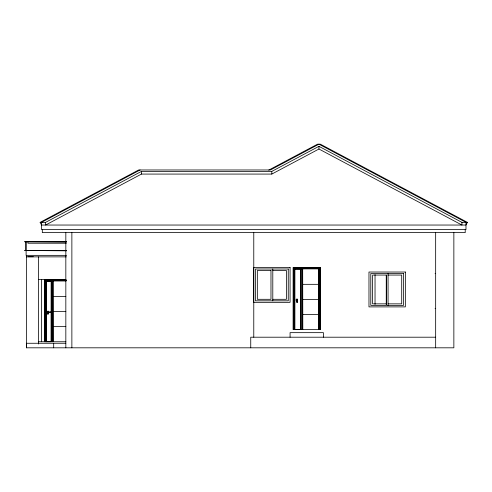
<?xml version="1.0" encoding="UTF-8"?>
<svg xmlns="http://www.w3.org/2000/svg" width="492" height="492" viewBox="0 0 492 492"><rect width="100%" height="100%" fill="white"/><g stroke="black" fill="none" stroke-linecap="round" stroke-linejoin="round"><path stroke-width="0.74" d="M65.817 343.268L26.408 343.268L26.408 347.813L453.858 347.813L453.858 232.618M41.568 341.749L41.568 279.604M44.883 279.936L44.883 341.743L44.889 279.948L66.26 279.948M45.793 280.981L45.787 341.743L45.793 280.981L66.137 280.993M51.549 281.338L51.623 341.657L51.623 281.424L51.248 281.338L51.248 341.743L46.107 341.743L46.088 281.319M52.798 281.338L52.798 341.743L52.724 281.424L53.21 281.467M297.623 300.741L297.623 299.228M47.564 313.625C49.747 312.832 47.177 315.876 47.675 313.472M48.708 312.752C48.856 308.318 45.19 313.957 48.603 312.863M296.455 301.504C298.865 300.661 296.055 303.798 296.578 301.35M297.439 302.162L297.432 301.504M297.617 300.729C295.483 302.057 295.575 297.832 297.685 299.253M268.743 170.121L317.524 144.187L320.372 144.187L467.4 222.359L465.979 225.041L41.556 225.041L40.135 222.359L138.658 169.974L270.446 169.974L318.951 144.187L465.979 222.359L465.979 229.586L41.556 229.586L41.556 222.359L140.079 169.974M51.174 341.657L51.248 281.338M53.21 341.614L53.099 281.338M319.369 329.628L319.406 268.484M320.064 329.628L320.071 267.808M294.8 269.216L302.801 269.352M318.558 269.352L318.558 329.499M294.813 329.628L300.6 329.628L300.6 269.222M302.34 269.222L302.34 329.628L300.932 329.628L300.932 269.222M302.801 329.499L302.678 269.222M40.135 222.359L45.602 222.359L141.444 171.4L271.812 171.4L318.951 146.333L461.933 222.359L467.4 222.359M461.933 222.359L461.933 225.041L318.951 149.014L271.812 174.076L141.444 174.076L45.602 225.041L45.602 222.359M66.531 241.713L24.6 241.713L66.531 242.015M65.811 241.713L27.921 241.707L27.921 243.22L66.315 243.22M66.531 250.502L24.6 250.502L66.531 250.809M66.531 255.354L26.113 255.354L26.113 241.683M27.921 256.719L33.302 256.719M66.352 256.867L26.402 256.867L26.402 255.354M320.052 267.826L293.441 267.82L293.447 329.628M319.369 268.527L294.124 268.521L294.13 329.628M272.796 270.514L286.436 270.514L286.436 299.308L272.796 299.308M435.057 273.54L435.66 273.54M387.917 275.059L401.706 275.059L401.706 303.859L388.065 303.859M38.536 279.604L65.817 279.604M45.461 280.606L66.451 280.643M51.174 281.424L46.107 281.338L46.107 341.743M51.623 281.424L52.724 281.424M302.678 284.327L318.687 284.327M53.099 296.442L65.842 296.442M302.678 299.425L318.687 299.425M296.977 302.248L297.309 302.248M386.251 303.859L372.604 303.859L372.604 275.059L386.398 275.059L386.398 304.616M435.057 308.404L435.66 308.404M53.099 311.541L65.842 311.541M48.29 311.83L51.137 311.83M51.137 312.408L48.29 312.408L48.277 311.848M47.982 313.484L48.431 313.545M302.678 314.523L318.687 314.523M53.099 326.639L65.842 326.639M435.66 337.204L250.742 337.204L250.742 347.813M51.623 341.657L52.724 341.657M38.536 341.749L65.885 341.749M44.6 279.604L44.6 341.749M465.217 229.586L465.217 232.618L42.312 232.618L42.312 229.586M435.66 232.618L435.66 347.813M388.065 273.54L388.065 305.372M386.251 275.059L386.251 304.616M375.033 274.616L375.033 304.394M323.422 337.204L323.422 332.66L290.077 332.66L290.077 337.204M318.951 146.333L318.951 149.014M319.044 329.628L319.025 268.878L294.468 268.878L294.468 329.628M302.254 269.308L302.254 329.542M301.018 269.308L301.018 329.542M300.514 269.308L300.514 329.542M300.483 299.733L300.483 300.28M297.254 299.733L297.254 300.28M294.892 269.308L294.892 329.542M272.796 268.995L272.796 300.827M271.812 171.4L271.812 174.076M253.774 232.618L253.774 337.204M141.444 171.4L141.444 174.076M71.869 232.618L71.869 347.813M65.83 232.618L65.83 347.813M53.689 343.268L53.689 347.813M45.498 280.643L45.498 341.743M38.536 256.867L38.536 344.025M26.42 256.867L26.408 347.813L26.408 343.268M25.812 242.015L25.812 250.502M47.736 311.848L47.736 312.395L47.736 311.848M296.651 299.733L296.651 300.28L296.651 299.733M290.077 267.482L253.7 267.482L253.7 302.34L290.077 302.34L290.077 267.482M320.39 267.482L293.109 267.482L293.109 329.628L320.39 329.628L320.39 267.482M288.257 268.995L255.514 268.995L255.514 300.827L288.257 300.827L288.257 268.995M270.975 270.514L257.334 270.514L257.334 299.308L270.975 299.308L270.975 270.514M405.346 272.027L368.969 272.027L368.969 306.891L405.346 306.891L405.346 272.027M403.526 273.54L370.79 273.54L370.79 305.372L403.526 305.372L403.526 273.54"/></g></svg>
